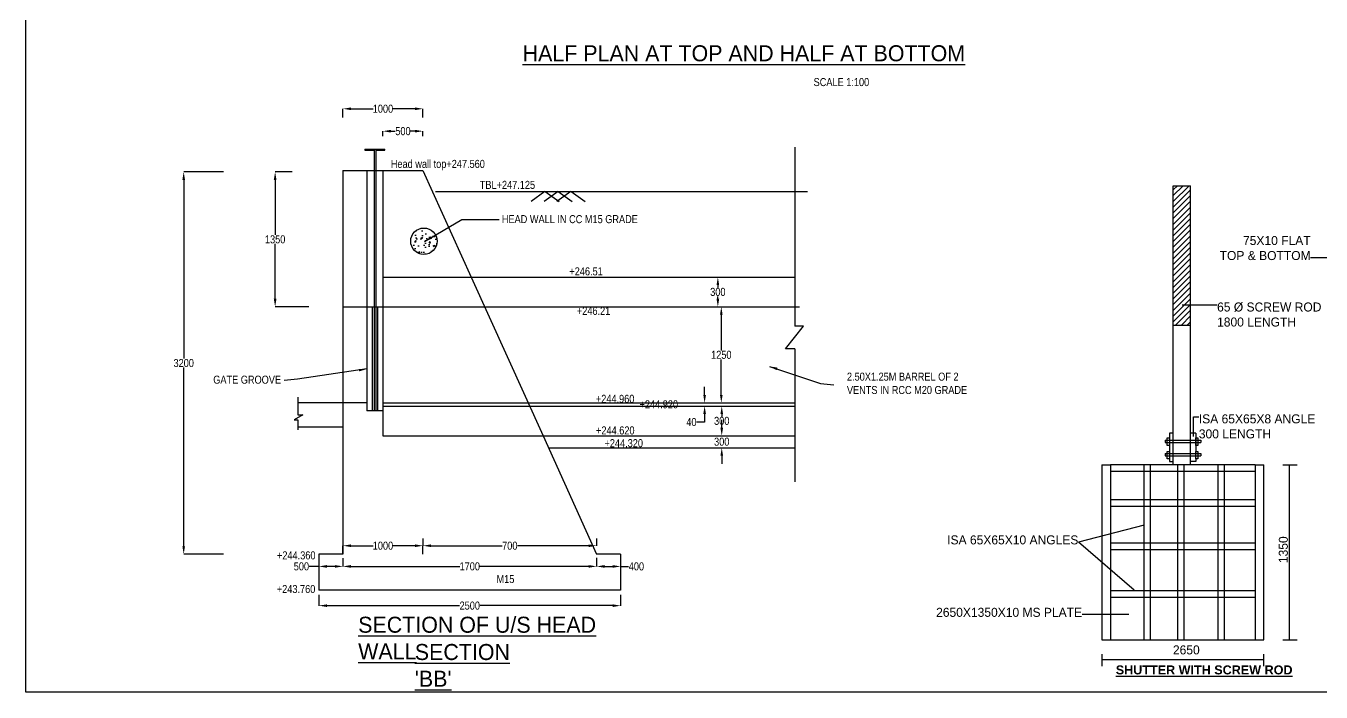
# Model space of a CAD drawing. Header units: inches. Extents: x -392027 to 80613, y -22027 to 270759.
# Drawn here: x -392027 to -359664, y 221522 to 238156 of the extents above; entities that cross this region are included whole.
import ezdxf

# ---------------------------------------------------------------- set-up
doc = ezdxf.new("R2010")
doc.units = ezdxf.units.IN
doc.header["$MEASUREMENT"] = 0
for name, color, linetype in [('head wall', 4, 'Continuous'), ('main canal', 1, 'Continuous'), ('walls', 130, 'Continuous')]:
    doc.layers.add(name, color=color, linetype=linetype)
doc.styles.add('ARIAL NARROW', font='ARIALN.TTF')
doc.dimstyles.get("Standard").update_dxf_attribs({"dimtxt": 0.18, "dimasz": 0.18, "dimexe": 0.18, "dimexo": 0.0625, "dimgap": 0.09, "dimtad": 0, "dimtih": 1, "dimtoh": 1, "dimdec": 4, "dimzin": 0, "dimdsep": 46, "dimtxsty": 'Standard', "dimcen": 0.09, "dimadec": 0, "dimazin": 0, "dimtfac": 1, "dimtdec": 4, "dimtofl": 0, "dimtmove": 0, "dimatfit": 3, "dimfxl": 1, "dimtolj": 1, "dimtzin": 0, "dimarcsym": 0})
doc.dimstyles.new('STANDARD$0', dxfattribs={"dimscale": 88.888889, "dimtxt": 0.02, "dimasz": 0.02, "dimexe": 0.05, "dimexo": 0.1, "dimgap": 0.002, "dimtad": 2, "dimdec": 0, "dimzin": 1, "dimdsep": 46, "dimtxsty": 'Standard', "dimblk": 'OBLIQUE', "dimcen": 0.09, "dimadec": 0, "dimazin": 0, "dimtfac": 1, "dimtdec": 4, "dimtofl": 0, "dimtmove": 0, "dimatfit": 3, "dimfxl": 1, "dimtolj": 1, "dimtzin": 1, "dimarcsym": 0})

# ---------------------------------------------------------------- blocks, each defined once
blk = doc.blocks.new('*D16')
at = {"layer": 'Defpoints', "color": 0, "transparency": 16777216}
for p in [(-383105, 235405), (-382105, 235527), (-382105, 235405)]:
    blk.add_point(p, dxfattribs=at)
at = {"layer": 'walls', "color": 0, "lineweight": -2, "transparency": 16777216}
for p, q in [((-383105, 235405), (-383105, 235528)), ((-382905, 235527), (-382796, 235527)), ((-382305, 235527), (-382414, 235527)), ((-382105, 235405), (-382105, 235528))]:
    blk.add_line(p, q, dxfattribs=at)
at = {"layer": 'walls', "color": 0, "transparency": 16777216}
for points in [[(-382905, 235561), (-382905, 235494), (-383105, 235527)], [(-382305, 235561), (-382305, 235494), (-382105, 235527)]]:
    blk.add_solid(points, dxfattribs=at)
at = {"layer": 'walls', "color": 0, "transparency": 16777216, "insert": (-382605, 235527), "char_height": 200, "attachment_point": 5, "style": 'ARIAL NARROW'}
blk.add_mtext('\\A1;500', dxfattribs=at)
blk = doc.blocks.new('*D17')
at = {"layer": 'Defpoints', "color": 0, "transparency": 16777216}
for p in [(-382105, 236087), (-384105, 235867), (-382105, 235867)]:
    blk.add_point(p, dxfattribs=at)
at = {"layer": 'walls', "color": 0, "lineweight": -2, "transparency": 16777216}
for p, q in [((-384105, 235867), (-384105, 236087)), ((-383905, 236087), (-383352, 236087)), ((-382305, 236087), (-382858, 236087)), ((-382105, 235867), (-382105, 236087))]:
    blk.add_line(p, q, dxfattribs=at)
at = {"layer": 'walls', "color": 0, "transparency": 16777216}
for points in [[(-383905, 236120), (-383905, 236053), (-384105, 236087)], [(-382305, 236120), (-382305, 236053), (-382105, 236087)]]:
    blk.add_solid(points, dxfattribs=at)
at = {"layer": 'walls', "color": 0, "transparency": 16777216, "insert": (-383105, 236087), "char_height": 200, "attachment_point": 5, "style": 'ARIAL NARROW'}
blk.add_mtext('\\A1;1000', dxfattribs=at)
blk = doc.blocks.new('*D18')
at = {"layer": 'Defpoints', "color": 0, "transparency": 16777216}
for p in [(-375079, 231883), (-374993, 231143), (-374737, 231143)]:
    blk.add_point(p, dxfattribs=at)
at = {"layer": 'walls', "color": 0, "lineweight": -2, "transparency": 16777216}
for p, q in [((-375079, 231883), (-374737, 231883)), ((-374737, 231683), (-374737, 231625)), ((-374737, 231343), (-374737, 231400)), ((-374993, 231143), (-374737, 231143))]:
    blk.add_line(p, q, dxfattribs=at)
at = {"layer": 'walls', "color": 0, "transparency": 16777216}
for points in [[(-374770, 231683), (-374703, 231683), (-374737, 231883)], [(-374770, 231343), (-374703, 231343), (-374737, 231143)]]:
    blk.add_solid(points, dxfattribs=at)
at = {"layer": 'walls', "color": 0, "transparency": 16777216, "insert": (-374737, 231513), "char_height": 200, "attachment_point": 5, "style": 'ARIAL NARROW'}
blk.add_mtext('\\A1;300', dxfattribs=at)
blk = doc.blocks.new('*D19')
at = {"layer": 'Defpoints', "color": 0, "transparency": 16777216}
for p in [(-374993, 231143), (-374982, 228743), (-374651, 228743)]:
    blk.add_point(p, dxfattribs=at)
at = {"layer": 'walls', "color": 0, "lineweight": -2, "transparency": 16777216}
for p, q in [((-374993, 231143), (-374651, 231143)), ((-374651, 230943), (-374651, 230055)), ((-374651, 228943), (-374651, 229830)), ((-374982, 228743), (-374651, 228743))]:
    blk.add_line(p, q, dxfattribs=at)
at = {"layer": 'walls', "color": 0, "transparency": 16777216}
for points in [[(-374684, 230943), (-374618, 230943), (-374651, 231143)], [(-374684, 228943), (-374618, 228943), (-374651, 228743)]]:
    blk.add_solid(points, dxfattribs=at)
at = {"layer": 'walls', "color": 0, "transparency": 16777216, "insert": (-374651, 229943), "char_height": 200, "attachment_point": 5, "style": 'ARIAL NARROW'}
blk.add_mtext('\\A1;1250', dxfattribs=at)
blk = doc.blocks.new('*D20')
at = {"layer": 'Defpoints', "color": 0, "transparency": 16777216}
for p in [(-374982, 228663), (-374859, 227923), (-374640, 227923)]:
    blk.add_point(p, dxfattribs=at)
at = {"layer": 'walls', "color": 0, "lineweight": -2, "transparency": 16777216}
for p, q in [((-374982, 228663), (-374639, 228663)), ((-374640, 228463), (-374640, 228405)), ((-374640, 228123), (-374640, 228180)), ((-374859, 227923), (-374639, 227923))]:
    blk.add_line(p, q, dxfattribs=at)
at = {"layer": 'walls', "color": 0, "transparency": 16777216}
for points in [[(-374673, 228463), (-374606, 228463), (-374640, 228663)], [(-374673, 228123), (-374606, 228123), (-374640, 227923)]]:
    blk.add_solid(points, dxfattribs=at)
at = {"layer": 'walls', "color": 0, "transparency": 16777216, "insert": (-374640, 228293), "char_height": 200, "attachment_point": 5, "style": 'ARIAL NARROW'}
blk.add_mtext('\\A1;300', dxfattribs=at)
blk = doc.blocks.new('*D21')
at = {"layer": 'Defpoints', "color": 0, "transparency": 16777216}
for p in [(-384105, 224862), (-377766, 224876), (-377766, 224660)]:
    blk.add_point(p, dxfattribs=at)
at = {"layer": 'walls', "color": 0, "lineweight": -2, "transparency": 16777216}
for p, q in [((-384105, 224862), (-384105, 224659)), ((-383905, 224660), (-381183, 224660)), ((-377966, 224660), (-380689, 224660)), ((-377766, 224876), (-377766, 224659))]:
    blk.add_line(p, q, dxfattribs=at)
at = {"layer": 'walls', "color": 0, "transparency": 16777216}
for points in [[(-383905, 224693), (-383905, 224626), (-384105, 224660)], [(-377966, 224693), (-377966, 224626), (-377766, 224660)]]:
    blk.add_solid(points, dxfattribs=at)
at = {"layer": 'walls', "color": 0, "transparency": 16777216, "insert": (-380936, 224660), "char_height": 200, "attachment_point": 5, "style": 'ARIAL NARROW'}
blk.add_mtext('\\A1;1700', dxfattribs=at)
blk = doc.blocks.new('*D22')
at = {"layer": 'Defpoints', "color": 0, "transparency": 16777216}
for p in [(-384705, 223951), (-377166, 223951), (-377166, 223680)]:
    blk.add_point(p, dxfattribs=at)
at = {"layer": 'walls', "color": 0, "lineweight": -2, "transparency": 16777216}
for p, q in [((-384705, 223951), (-384705, 223679)), ((-377166, 223951), (-377166, 223679)), ((-384505, 223680), (-381192, 223680)), ((-377366, 223680), (-380680, 223680))]:
    blk.add_line(p, q, dxfattribs=at)
at = {"layer": 'walls', "color": 0, "transparency": 16777216}
for points in [[(-384505, 223713), (-384505, 223646), (-384705, 223680)], [(-377366, 223713), (-377366, 223646), (-377166, 223680)]]:
    blk.add_solid(points, dxfattribs=at)
at = {"layer": 'walls', "color": 0, "transparency": 16777216, "insert": (-380936, 223680), "char_height": 200, "attachment_point": 5, "style": 'ARIAL NARROW'}
blk.add_mtext('\\A1;2500', dxfattribs=at)
blk = doc.blocks.new('*D23')
at = {"layer": 'Defpoints', "color": 0, "transparency": 16777216}
for p in [(-377166, 224934), (-377766, 224861), (-377166, 224659)]:
    blk.add_point(p, dxfattribs=at)
at = {"layer": 'walls', "color": 0, "lineweight": -2, "transparency": 16777216}
for p, q in [((-377166, 224934), (-377166, 224659)), ((-377766, 224861), (-377766, 224659)), ((-377566, 224659), (-377366, 224659)), ((-377166, 224659), (-376966, 224659))]:
    blk.add_line(p, q, dxfattribs=at)
at = {"layer": 'walls', "color": 0, "transparency": 16777216}
for points in [[(-377566, 224693), (-377566, 224626), (-377766, 224659)], [(-377366, 224693), (-377366, 224626), (-377166, 224659)]]:
    blk.add_solid(points, dxfattribs=at)
at = {"layer": 'walls', "color": 0, "transparency": 16777216, "insert": (-376772, 224659), "char_height": 200, "attachment_point": 5, "style": 'ARIAL NARROW'}
blk.add_mtext('\\A1;400', dxfattribs=at)
blk = doc.blocks.new('*D24')
at = {"layer": 'Defpoints', "color": 0, "transparency": 16777216}
for p in [(-384705, 224931), (-384105, 224862), (-384105, 224660)]:
    blk.add_point(p, dxfattribs=at)
at = {"layer": 'walls', "color": 0, "lineweight": -2, "transparency": 16777216}
for p, q in [((-384705, 224931), (-384705, 224659)), ((-384705, 224660), (-384952, 224660)), ((-384305, 224660), (-384505, 224660)), ((-384105, 224862), (-384105, 224659))]:
    blk.add_line(p, q, dxfattribs=at)
at = {"layer": 'walls', "color": 0, "transparency": 16777216}
for points in [[(-384505, 224693), (-384505, 224626), (-384705, 224660)], [(-384305, 224693), (-384305, 224626), (-384105, 224660)]]:
    blk.add_solid(points, dxfattribs=at)
at = {"layer": 'walls', "color": 0, "transparency": 16777216, "insert": (-385143, 224660), "char_height": 200, "attachment_point": 5, "style": 'ARIAL NARROW'}
blk.add_mtext('\\A1;500', dxfattribs=at)
blk = doc.blocks.new('*D48')
at = {"layer": 'Defpoints', "color": 0, "transparency": 16777216}
for p in [(-382105, 225358), (-384105, 224964), (-382105, 225176)]:
    blk.add_point(p, dxfattribs=at)
at = {"layer": 'walls', "color": 0, "lineweight": -2, "transparency": 16777216}
for p, q in [((-382105, 225358), (-382105, 225176)), ((-384105, 224964), (-384105, 225176)), ((-383905, 225176), (-383352, 225176)), ((-382305, 225176), (-382858, 225176))]:
    blk.add_line(p, q, dxfattribs=at)
at = {"layer": 'walls', "color": 0, "transparency": 16777216}
for points in [[(-383905, 225209), (-383905, 225143), (-384105, 225176)], [(-382305, 225209), (-382305, 225143), (-382105, 225176)]]:
    blk.add_solid(points, dxfattribs=at)
at = {"layer": 'walls', "color": 0, "transparency": 16777216, "insert": (-383105, 225176), "char_height": 200, "attachment_point": 5, "style": 'ARIAL NARROW'}
blk.add_mtext('\\A1;1000', dxfattribs=at)
blk = doc.blocks.new('*D25')
at = {"layer": 'Defpoints', "color": 0, "transparency": 16777216}
for p in [(-377766, 225358), (-382105, 224964), (-377766, 225176)]:
    blk.add_point(p, dxfattribs=at)
at = {"layer": 'walls', "color": 0, "lineweight": -2, "transparency": 16777216}
for p, q in [((-377766, 225358), (-377766, 225176)), ((-382105, 224964), (-382105, 225176)), ((-381905, 225176), (-380126, 225176)), ((-377966, 225176), (-379745, 225176))]:
    blk.add_line(p, q, dxfattribs=at)
at = {"layer": 'walls', "color": 0, "transparency": 16777216}
for points in [[(-381905, 225209), (-381905, 225143), (-382105, 225176)], [(-377966, 225209), (-377966, 225143), (-377766, 225176)]]:
    blk.add_solid(points, dxfattribs=at)
at = {"layer": 'walls', "color": 0, "transparency": 16777216, "insert": (-379936, 225176), "char_height": 200, "attachment_point": 5, "style": 'ARIAL NARROW'}
blk.add_mtext('\\A1;700', dxfattribs=at)
blk = doc.blocks.new('*D26')
at = {"layer": 'Defpoints', "color": 0, "transparency": 16777216}
for p in [(-375272, 228743), (-375272, 228663), (-375068, 228663)]:
    blk.add_point(p, dxfattribs=at)
at = {"layer": 'walls', "color": 0, "lineweight": -2, "transparency": 16777216}
for p, q in [((-375068, 228943), (-375068, 229143)), ((-375272, 228743), (-375067, 228743)), ((-375272, 228663), (-375067, 228663)), ((-375068, 228263), (-375268, 228263)), ((-375068, 228463), (-375068, 228263))]:
    blk.add_line(p, q, dxfattribs=at)
at = {"layer": 'walls', "color": 0, "transparency": 16777216}
for points in [[(-375101, 228943), (-375034, 228943), (-375068, 228743)], [(-375101, 228463), (-375034, 228463), (-375068, 228663)]]:
    blk.add_solid(points, dxfattribs=at)
at = {"layer": 'walls', "color": 0, "transparency": 16777216, "insert": (-375398, 228263), "char_height": 200, "attachment_point": 5, "style": 'ARIAL NARROW'}
blk.add_mtext('\\A1;40', dxfattribs=at)
blk = doc.blocks.new('*D39')
at = {"layer": 'Defpoints', "color": 0, "transparency": 16777216}
for p in [(-374982, 227923), (-374859, 227623), (-374640, 227623)]:
    blk.add_point(p, dxfattribs=at)
at = {"layer": 'walls', "color": 0, "lineweight": -2, "transparency": 16777216}
for p, q in [((-374640, 228123), (-374640, 228323)), ((-374982, 227923), (-374639, 227923)), ((-374859, 227623), (-374639, 227623)), ((-374640, 227423), (-374640, 227223))]:
    blk.add_line(p, q, dxfattribs=at)
at = {"layer": 'walls', "color": 0, "transparency": 16777216}
for points in [[(-374673, 228123), (-374606, 228123), (-374640, 227923)], [(-374673, 227423), (-374606, 227423), (-374640, 227623)]]:
    blk.add_solid(points, dxfattribs=at)
at = {"layer": 'walls', "color": 0, "transparency": 16777216, "insert": (-374640, 227773), "char_height": 200, "attachment_point": 5, "style": 'ARIAL NARROW'}
blk.add_mtext('\\A1;300', dxfattribs=at)
blk = doc.blocks.new('*D81')
at = {"layer": 'Defpoints', "color": 0, "transparency": 16777216}
for p in [(-385799, 234510), (-385376, 234510), (-384956, 231143)]:
    blk.add_point(p, dxfattribs=at)
at = {"layer": 'walls', "color": 0, "lineweight": -2, "transparency": 16777216}
for p, q in [((-385376, 234510), (-385800, 234510)), ((-385799, 234310), (-385799, 232939)), ((-385799, 231343), (-385799, 232714)), ((-384956, 231143), (-385800, 231143))]:
    blk.add_line(p, q, dxfattribs=at)
at = {"layer": 'walls', "color": 0, "transparency": 16777216}
for points in [[(-385833, 234310), (-385766, 234310), (-385799, 234510)], [(-385833, 231343), (-385766, 231343), (-385799, 231143)]]:
    blk.add_solid(points, dxfattribs=at)
at = {"layer": 'walls', "color": 0, "transparency": 16777216, "insert": (-385799, 232826), "char_height": 200, "attachment_point": 5, "style": 'ARIAL NARROW'}
blk.add_mtext('\\A1;1350', dxfattribs=at)
blk = doc.blocks.new('*D82')
at = {"layer": 'Defpoints', "color": 0, "transparency": 16777216}
for p in [(-388084, 234510), (-387090, 234510), (-387090, 224964)]:
    blk.add_point(p, dxfattribs=at)
at = {"layer": 'walls', "color": 0, "lineweight": -2, "transparency": 16777216}
for p, q in [((-387090, 234510), (-388084, 234510)), ((-388084, 234310), (-388084, 229849)), ((-388084, 225164), (-388084, 229625)), ((-387090, 224964), (-388084, 224964))]:
    blk.add_line(p, q, dxfattribs=at)
at = {"layer": 'walls', "color": 0, "transparency": 16777216}
for points in [[(-388117, 234310), (-388051, 234310), (-388084, 234510)], [(-388117, 225164), (-388051, 225164), (-388084, 224964)]]:
    blk.add_solid(points, dxfattribs=at)
at = {"layer": 'walls', "color": 0, "transparency": 16777216, "insert": (-388084, 229737), "char_height": 200, "attachment_point": 5, "style": 'ARIAL NARROW'}
blk.add_mtext('\\A1;3200', dxfattribs=at)

msp = doc.modelspace()

# ---------------------------------------------------------------- hatches: boundary and pattern name
h = msp.add_hatch()
h.set_pattern_fill('LINE', color=0, scale=810, angle=45, style=0)
h.set_pattern_definition([(45, (-383369.8, 218628.98), (-71.59456, 71.59456), [])])
h.paths.add_polyline_path([(-362923.4, 234166.5), (-363356.3, 234166.5), (-363356.3, 230682.1), (-362923.4, 230682.1)])
at = {"layer": 'walls'}
h = msp.add_hatch(dxfattribs=at)
h.set_pattern_fill('AR-CONC', color=0, scale=50, style=0)
h.set_pattern_definition([(50, (-457732.43, 255282.6), (358.6301, -31.3761), [37.5, -412.5]), (355, (-457732.43, 255282.6), (-69.3757, 376.096), [30, -330]), (100.4514, (-457702.54, 255279.98), (289.2547, 344.7198), [31.8701, -350.571]), (46.1842, (-457732.43, 255382.6), (533.6205, -82.7595), [56.25, -618.75]), (96.6356, (-457687.96, 255375.7), (467.3314, 487.059), [47.805, -525.8565]), (351.1842, (-457732.43, 255382.6), (467.331, 487.0593), [45, -495]), (21, (-457682.43, 255357.6), (298.4535, -201.3094), [37.5, -412.5]), (326, (-457682.43, 255357.6), (121.6577, 362.575), [30, -330]), (71.4514, (-457657.56, 255340.8), (420.1113, 161.2652), [31.8701, -350.571]), (37.5, (-457732.43, 255282.59), (6.07993, 166.44693), [0, -326, 0, -335, 0, -331.25]), (7.5, (-457732.43, 255282.59), (131.53477, 197.20586), [0, -191, 0, -318.5, 0, -126.25]), (327.5, (-457843.93, 255282.59), (266.91122, -11.27744), [0, -125, 0, -390, 0, -517.5]), (317.5, (-457893.93, 255282.6), (291.5931, 50.0525), [0, -162.5, 0, -259, 0, -367.5])])
h.paths.add_polyline_path([(-381752.4, 232780.4, 1), (-382411.1, 232780.4, 1)])

# ---------------------------------------------------------------- linework, layer by layer
at = {"color": 0}
for p, q in [((-363356.3, 227197.7), (-363356.3, 234166.5)), ((-363356.3, 234166.5), (-362923.4, 234166.5)), ((-362923.4, 227197.7), (-362923.4, 234166.5)), ((-363356.3, 230682.1), (-362923.4, 230682.1)), ((-363453.5, 227983.9), (-363453.5, 227277.8)), ((-363356.3, 227983.9), (-363453.5, 227983.9)), ((-362797.5, 227983.9), (-362923.4, 227983.9)), ((-362797.5, 227983.9), (-362797.5, 227531.3)), ((-363563.4, 227815.8), (-363563.4, 227753.7)), ((-363563.4, 227815.8), (-362672.5, 227815.8)), ((-363563.4, 227753.7), (-362672.5, 227753.7)), ((-362672.5, 227815.8), (-362672.5, 227753.7)), ((-365141.7, 227197.7), (-365141.7, 222823.7)), ((-365141.7, 227197.7), (-364924.5, 227197.7)), ((-364924.5, 227197.7), (-364924.5, 222823.7)), ((-361308.9, 227197.7), (-364924.5, 227197.7)), ((-364092.8, 227197.7), (-364092.8, 222823.7)), ((-363934.5, 227197.7), (-363934.5, 222823.7)), ((-363563.4, 227479.6), (-363563.4, 227417.6)), ((-363563.4, 227479.6), (-362672.5, 227479.6)), ((-363563.4, 227417.6), (-362672.5, 227417.6)), ((-363453.5, 227277.8), (-363356.3, 227277.8)), ((-363248.6, 227197.7), (-363248.6, 222823.7)), ((-363090.3, 227197.7), (-363090.3, 222823.7)), ((-362797.5, 227277.8), (-362923.4, 227277.8)), ((-362797.5, 227342.9), (-362797.5, 227277.8)), ((-362672.5, 227479.6), (-362672.5, 227417.6)), ((-362246.1, 227197.7), (-362246.1, 222823.7)), ((-362087.8, 227197.7), (-362087.8, 222823.7)), ((-361308.9, 227197.7), (-361308.9, 222823.7)), ((-361308.9, 227197.7), (-361091.7, 227197.7)), ((-361091.7, 222823.7), (-361091.7, 227197.7)), ((-360620.6, 227197.7), (-360259.3, 227197.7)), ((-360458, 227197.7), (-360458, 222823.7)), ((-364924.5, 227039), (-361308.9, 227039)), ((-361308.9, 226322.9), (-364924.5, 226322.9)), ((-364924.5, 226164.2), (-361308.9, 226164.2)), ((-361308.9, 225244.1), (-364924.5, 225244.1)), ((-364924.5, 225085.4), (-361308.9, 225085.4)), ((-361308.9, 224047.7), (-364924.5, 224047.7)), ((-364924.5, 223889), (-361308.9, 223889)), ((-365141.7, 222823.7), (-361091.7, 222823.7)), ((-360620.6, 222823.7), (-360259.3, 222823.7)), ((-365141.7, 222468.7), (-365141.7, 222172.7)), ((-365141.7, 222339.2), (-361091.7, 222339.2)), ((-361099, 222468.7), (-361099, 222172.7))]:
    msp.add_line(p, q, dxfattribs=at)
for points in [[(-363506.6, 227867.5), (-363453.5, 227867.5), (-363453.5, 227679), (-363506.6, 227679)], [(-362797.5, 227867.5), (-362744.4, 227867.5), (-362744.4, 227679), (-362797.5, 227679)], [(-363506.6, 227531.3), (-363453.5, 227531.3), (-363453.5, 227342.9), (-363506.6, 227342.9)], [(-362797.5, 227531.3), (-362744.4, 227531.3), (-362744.4, 227342.9), (-362797.5, 227342.9)]]:
    msp.add_lwpolyline(points, close=True, dxfattribs=at)
at = {"layer": 'head wall', "color": 0}
msp.add_lwpolyline([(-322900.1, 221521.8), (-392026.7, 221521.8), (-392026.7, 270759.1), (-322900.1, 270759.1)], close=True, dxfattribs=at)
at = {"layer": 'walls', "color": 0}
for p, q in [((-383555.3, 235077.2), (-383555.3, 235049.6)), ((-383555.3, 235077.2), (-383055.3, 235077.2)), ((-383555.3, 235049.6), (-383325.3, 235049.6)), ((-383325.3, 235049.6), (-383325.3, 228542.5)), ((-383285.3, 235049.6), (-383285.3, 228542.5)), ((-383285.3, 235049.6), (-383055.3, 235049.6)), ((-383055.3, 235049.6), (-383055.3, 235077.2)), ((-372812.7, 235127.7), (-372812.7, 230659.9)), ((-384105.3, 234546.5), (-384105.3, 224964.2)), ((-384105.3, 234546.5), (-382105.3, 234546.4)), ((-383505.3, 234546.5), (-383505.3, 228542.5)), ((-383105.3, 234546.5), (-383105.3, 227922.5)), ((-382105.3, 234546.4), (-380899, 231882.5)), ((-381789.2, 234019.6), (-372496.5, 234019.6)), ((-379056.3, 234019.6), (-379405.9, 233771)), ((-378730.5, 234019.6), (-379080.2, 233771)), ((-379053.1, 234019.6), (-378703.4, 233771)), ((-378408, 234019.6), (-378757.6, 233771)), ((-378730.5, 234019.6), (-378380.9, 233771)), ((-378404.8, 234019.6), (-378055.2, 233771)), ((-383105.3, 231882.5), (-372812.7, 231882.5)), ((-384105.3, 231142.5), (-372693.7, 231142.5)), ((-383371.6, 231142.5), (-383371.6, 228542.5)), ((-383240.2, 231142.5), (-383240.2, 228542.5)), ((-373048.8, 230088.5), (-372598.6, 230659.9)), ((-372598.6, 230659.9), (-372812.7, 230659.9)), ((-372812.7, 230088.5), (-373048.8, 230088.5)), ((-372812.7, 230088.5), (-372812.7, 226768.9)), ((-385229.8, 228885.3), (-385229.8, 228445)), ((-383505.3, 228742.5), (-385229.8, 228742.5)), ((-383105.3, 228542.5), (-383505.3, 228542.5)), ((-383105.3, 228742.5), (-372812.7, 228742.5)), ((-383105.3, 228662.5), (-372812.7, 228662.5)), ((-385109.7, 228445), (-385323.1, 228316.7)), ((-385323.1, 228316.7), (-385229.8, 228316.7)), ((-385229.8, 228445), (-385109.7, 228445)), ((-385229.8, 228316.7), (-385229.8, 228067.9)), ((-385229.8, 228142.5), (-384105.3, 228142.5)), ((-383105.3, 227922.5), (-372812.7, 227922.5)), ((-379105.6, 227922.5), (-377765.9, 224964.2)), ((-378969.8, 227622.5), (-372812.7, 227622.5)), ((-384705.3, 224964.2), (-384705.3, 224064.2)), ((-384105.3, 224964.2), (-384705.3, 224964.2)), ((-377165.9, 224964.2), (-377765.9, 224964.2)), ((-377165.9, 224964.2), (-377165.9, 224064.2)), ((-377165.9, 224064.2), (-384705.3, 224064.2))]:
    msp.add_line(p, q, dxfattribs=at)
at = {"layer": 'walls', "color": 0, "ltscale": 12.5}
msp.add_line((-380899, 231882.5), (-379105.6, 227922.5), dxfattribs=at)
at = {"layer": 'walls', "color": 0}
msp.add_circle((-382081.8, 232780.4), 329.3, dxfattribs=at)

# ---------------------------------------------------------------- texts
at = {"color": 0}
msp.add_text('1350', height=225, rotation=90, dxfattribs=at).set_placement((-360496, 224741.5))
msp.add_text('2650', height=225, dxfattribs=at).set_placement((-363366.1, 222462.8))
at = {"color": 0, "char_height": 225}
for s, insert, attachment_point in [('\\A1;75X10 FLAT\\PTOP & BOTTOM', (-359925.6, 232306.6), 9), ('65 %%C SCREW ROD\\P1800 LENGTH', (-362262.8, 231249.8), 1), ('ISA 65X65X8 ANGLE\\P300 LENGTH', (-362719, 228456.6), 1), ('ISA 65X65X10 ANGLES', (-365728.3, 225206.3), 9), ('2650X1350X10 MS PLATE', (-365636.9, 223397.4), 9)]:
    msp.add_mtext(s, dxfattribs=dict(at, insert=insert, attachment_point=attachment_point))
at = {"color": 0, "insert": (-364794.9, 222188.1), "char_height": 225, "width": 6750, "attachment_point": 1}
msp.add_mtext('{\\fArial|b1|i0|c0|p34;\\LSHUTTER WITH SCREW ROD}', dxfattribs=at)
at = {"layer": 'head wall', "color": 0, "char_height": 200, "attachment_point": 1, "style": 'ARIAL NARROW'}
for s, insert, width in [('Head wall top+247.560', (-382908.5, 234809.9), 2879.04), ('TBL+247.125', (-380685.6, 234286.9), 2879.04), ('+246.51', (-378447.3, 232127.3), 1933.217), ('+246.21', (-378259.2, 231141), 1933.217), ('+244.960', (-377785, 228944.2), 1933.217), ('+244.920', (-376693.7, 228807), 1933.217), ('+244.620', (-377780.6, 228155.2), 1933.217), ('+244.320', (-377569.6, 227837), 1933.217), ('+244.360', (-385752.5, 225035.5), 1933.217), ('M15', (-380267.1, 224444.7), 1933.217), ('+243.760', (-385756.9, 224195.6), 1121.412)]:
    msp.add_mtext(s, dxfattribs=dict(at, insert=insert, width=width))
at = {"layer": 'main canal', "color": 0, "attachment_point": 1, "style": 'ARIAL NARROW'}
for s, insert, char_height, width in [('{\\fCityBlueprint|b0|i0|c2|p2;\\LHALF PLAN AT TOP AND HALF AT BOTTOM}', (-379615, 237672.9), 400, 12557.829), ('SCALE 1:100', (-372343.9, 236853.8), 200, 2112.634)]:
    msp.add_mtext(s, dxfattribs=dict(at, insert=insert, char_height=char_height, width=width))
at = {"layer": 'walls', "color": 0, "style": 'ARIAL NARROW'}
for s, insert, char_height, width, attachment_point in [('HEAD WALL IN CC M15 GRADE', (-380134.4, 233431.1), 200, 4142.015, 1), ('2.50X1.25M BARREL OF 2 VENTS IN RCC M20 GRADE', (-371511.8, 229498.2), 200, 3074.55, 1), ('GATE GROOVE', (-385651.8, 229422.2), 200, 1677.7, 3), ('{\\fCityBlueprint|b0|i0|c2|p2;\\LSECTION OF U/S HEAD WALL}', (-383723.8, 223403.6), 400, 6485.076, 1), ("{\\fCityBlueprint|b0|i0|c2|p2;\\LSECTION 'BB'}", (-382309.4, 222722.5), 400, 2931.112, 1)]:
    msp.add_mtext(s, dxfattribs=dict(at, insert=insert, char_height=char_height, width=width, attachment_point=attachment_point))

# ---------------------------------------------------------------- dimensions: what is measured, and where the dimension line sits
at = {"layer": 'walls', "color": 0}
for base, p1, p2, picture, middle in [((-382105.4, 236086.7), (-384105.3, 235867.2), (-382105.4, 235867.1), '*D17', (-383105.4, 236086.7)), ((-382105.3, 235527.5), (-383105.3, 235405.2), (-382105.3, 235405.1), '*D16', (-382605.3, 235527.5)), ((-382105.3, 225175.9), (-384105.3, 224964.2), (-382105.3, 225358.5), '*D48', (-383105.3, 225175.9))]:
    dim = msp.add_linear_dim(base=base, p1=p1, p2=p2, dimstyle='Standard', override={"dimtxt": 200, "dimasz": 200, "dimgap": 10, "dimdec": 0, "dimlfac": 0.5, "dimtxsty": 'ARIAL NARROW'}, dxfattribs=at)
    dim.commit()
    dim.dimension.update_dxf_attribs({"geometry": picture, "text_midpoint": middle})
for base, p1, p2, text, dimstyle, override, picture, middle in [((-388084.1, 234510.3), (-387089.6, 224964.2), (-387089.6, 234510.3), '3200', 'STANDARD$0', {"dimscale": 1, "dimtxt": 200, "dimasz": 200, "dimexe": 0.18, "dimexo": 0.0625, "dimgap": 10, "dimtad": 0, "dimtih": 1, "dimtoh": 1, "dimlfac": 0.5, "dimzin": 0, "dimtxsty": 'ARIAL NARROW', "dimtzin": 0}, '*D82', (-388084.1, 229737.3)), ((-385799.4, 234510.3), (-384955.5, 231142.5), (-385376.1, 234510.3), '1350', 'STANDARD$0', {"dimscale": 1, "dimtxt": 200, "dimasz": 200, "dimexe": 0.18, "dimexo": 0.0625, "dimgap": 10, "dimtad": 0, "dimtih": 1, "dimtoh": 1, "dimlfac": 0.5, "dimzin": 0, "dimtxsty": 'ARIAL NARROW', "dimtzin": 0}, '*D81', (-385799.4, 232826.4)), ((-374736.7, 231142.5), (-375079.1, 231882.5), (-374993.3, 231142.5), '300', 'Standard', {"dimtxt": 200, "dimasz": 200, "dimgap": 10, "dimdec": 0, "dimlfac": 0.5, "dimtxsty": 'ARIAL NARROW'}, '*D18', (-374736.7, 231512.5)), ((-374651, 228742.5), (-374993.3, 231142.5), (-374981.8, 228742.5), '1250', 'Standard', {"dimtxt": 200, "dimasz": 200, "dimgap": 10, "dimdec": 0, "dimlfac": 0.5, "dimtxsty": 'ARIAL NARROW'}, '*D19', (-374651, 229942.5)), ((-374639.5, 227922.5), (-374981.8, 228662.5), (-374858.9, 227922.5), '300', 'Standard', {"dimtxt": 200, "dimasz": 200, "dimgap": 10, "dimdec": 0, "dimlfac": 0.5, "dimtxsty": 'ARIAL NARROW'}, '*D20', (-374639.5, 228292.5)), ((-374639.5, 227622.5), (-374981.8, 227922.5), (-374858.9, 227622.5), '300', 'Standard', {"dimtxt": 200, "dimasz": 200, "dimgap": 10, "dimdec": 0, "dimlfac": 0.5, "dimtxsty": 'ARIAL NARROW'}, '*D39', (-374639.5, 227772.5))]:
    dim = msp.add_linear_dim(base=base, p1=p1, p2=p2, angle=90, text=text, dimstyle=dimstyle, override=override, dxfattribs=at)
    dim.commit()
    dim.dimension.update_dxf_attribs({"geometry": picture, "text_midpoint": middle})
dim = msp.add_linear_dim(base=(-375067.6, 228662.5), p1=(-375271.9, 228742.5), p2=(-375271.9, 228662.5), angle=90, dimstyle='STANDARD$0', override={"dimscale": 1, "dimtxt": 200, "dimasz": 200, "dimexe": 0.18, "dimexo": 0.0625, "dimgap": 10, "dimtad": 0, "dimtih": 1, "dimtoh": 1, "dimlfac": 0.5, "dimzin": 0, "dimtxsty": 'ARIAL NARROW', "dimtzin": 0}, dxfattribs=at)
dim.commit()
dim.dimension.update_dxf_attribs({"geometry": '*D26', "text_midpoint": (-375398.1, 228262.5)})
for base, p1, p2, text, picture, middle in [((-377765.9, 225175.9), (-382105.3, 224964.2), (-377765.9, 225358.5), '700', '*D25', (-379935.6, 225175.9)), ((-377166.4, 224659.4), (-377766.4, 224860.6), (-377166.4, 224933.7), '400', '*D23', (-376772.2, 224659.4)), ((-377765.9, 224659.5), (-384105.3, 224862.4), (-377765.9, 224876.5), '1700', '*D21', (-380935.6, 224659.5)), ((-377165.9, 223679.7), (-384705.3, 223950.8), (-377165.9, 223950.8), '2500', '*D22', (-380935.6, 223679.7))]:
    dim = msp.add_linear_dim(base=base, p1=p1, p2=p2, text=text, dimstyle='Standard', override={"dimtxt": 200, "dimasz": 200, "dimgap": 10, "dimdec": 0, "dimlfac": 0.5, "dimtxsty": 'ARIAL NARROW'}, dxfattribs=at)
    dim.commit()
    dim.dimension.update_dxf_attribs({"geometry": picture, "text_midpoint": middle})
dim = msp.add_linear_dim(base=(-384105.3, 224659.5), p1=(-384705.3, 224930.7), p2=(-384105.3, 224862.4), text='500', dimstyle='Standard', override={"dimtxt": 200, "dimasz": 200, "dimgap": 10, "dimdec": 0, "dimlfac": 0.5, "dimtxsty": 'ARIAL NARROW'}, dxfattribs=at)
dim.commit()
dim.dimension.update_dxf_attribs({"geometry": '*D24', "text_midpoint": (-385142.6, 224659.5), "dimtype": 160})

# ---------------------------------------------------------------- leaders
at = {"color": 0, "annotation_type": 0, "has_hookline": 1}
for points, hookline_direction in [([(-359137, 232367.4), (-359925.4, 232367.4)], 1), ([(-363134.7, 231189.1), (-362263, 231189.1)], 0), ([(-362848.4, 227900.8), (-362848.4, 228395.9), (-362719.2, 228395.9)], 0), ([(-364334.7, 224070.5), (-365727.9, 225267), (-365728.1, 225267)], 1), ([(-364467.1, 223458.2), (-365636.7, 223458.2)], 1)]:
    msp.add_leader(points, dimstyle='Standard', override={"dimgap": 0.09, "dimtad": 0}, dxfattribs=dict(at, hookline_direction=hookline_direction))
at = {"color": 0}
msp.add_leader([(-364085.1, 225686.8), (-365728.2, 225267)], dimstyle='Standard', override={"dimgap": 0.09, "dimtad": 0}, dxfattribs=at)
at = {"layer": 'walls', "color": 0}
for points in [[(-382064.6, 232770.2), (-381137.9, 233321.1), (-380205.2, 233319.5)], [(-383505.3, 229589.8), (-385238.7, 229333.6), (-385570.4, 229305.4)], [(-373447.3, 229655.6), (-372169.5, 229223.9), (-371837.8, 229195.7)]]:
    msp.add_leader(points, dimstyle='Standard', override={"dimtxt": 200, "dimasz": 200, "dimgap": 10, "dimdec": 0}, dxfattribs=at)

doc.saveas('drawing.dxf')
